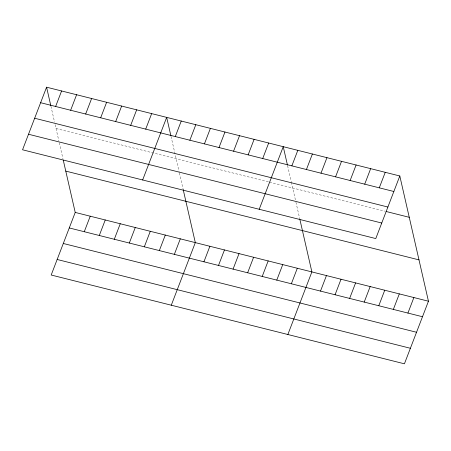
<?xml version="1.0" encoding="UTF-8"?>
<svg xmlns="http://www.w3.org/2000/svg" width="451" height="451" viewBox="0 0 451 451"><rect width="100%" height="100%" fill="white"/><g stroke="black" fill="none" stroke-linecap="round" stroke-linejoin="round"><path stroke-width="0.34" stroke-dasharray="2.25 1.69" d="M56.031 128.518L268.852 182.012M269.512 182.176L384.754 211.147M287.603 165.754L291.239 181.646M291.385 182.283L295.647 200.909M295.941 202.2L299.774 218.972M171.042 136.45L179.081 171.605M179.374 172.896L183.213 189.674M50.94 106.261L54.577 122.159M55.157 124.701L58.833 140.774M59.278 142.708L62.965 158.837"/><path stroke-width="0.68" d="M46.577 87.19L22.55 149.783L375.779 238.573L399.806 175.98L46.577 87.19L50.794 105.624M55.636 106.475L61.59 90.961M70.649 110.253L76.602 94.733M85.662 114.024L91.615 98.51M100.674 117.796L106.628 102.281M63.258 160.128L75.221 212.427L51.194 275.02L404.423 363.81L428.45 301.217L399.806 175.98M115.681 121.573L121.64 106.058M84.275 231.713L90.234 216.198M130.694 125.344L136.653 109.83M99.288 235.49L105.246 219.97M145.707 129.121L151.666 113.601M114.3 239.261L120.259 223.747M142.646 179.972L166.678 117.378L170.895 135.813M129.313 243.033L135.272 227.518M175.292 136.557L181.246 121.037M144.326 246.81L150.284 231.29M189.86 140.216L195.819 124.701M159.338 250.581L165.291 235.067M204.433 143.88L210.391 128.366M174.351 254.353L180.304 238.838M219.006 147.545L224.959 132.025M171.29 305.209L195.317 242.615L183.213 189.674M233.573 151.203L239.532 135.689M203.931 261.794L209.89 246.274M248.146 154.868L254.099 139.353M218.504 265.453L224.463 249.939M262.713 158.532L268.672 143.012M233.077 269.117L239.03 253.603M259.212 209.275L283.245 146.676L287.462 165.117M247.644 272.782L253.603 257.262M291.859 165.855L297.812 150.341M262.217 276.44L268.17 260.926M306.426 169.52L312.385 154.005M276.784 280.105L282.743 264.59M320.999 173.178L326.952 157.664M291.357 283.769L297.316 268.249M335.572 176.843L341.525 161.328M287.856 334.512L311.883 271.914L299.926 219.62M350.139 180.507L356.098 164.993M320.498 291.092L326.456 275.578M364.712 184.171L370.666 168.651M335.07 294.757L341.024 279.237M379.28 187.83L385.239 172.316M349.638 298.415L355.597 282.901M364.211 302.08L370.17 286.565M378.784 305.744L384.737 290.23M393.351 309.403L399.31 293.889M407.924 313.067L413.877 297.553M40.624 102.704L393.853 191.495M34.659 118.241L387.888 207.032M386.079 211.48L409.26 217.309M28.514 134.246L381.743 223.036M65.767 171.098L418.996 259.889M75.221 212.427L428.45 301.217M69.262 227.941L422.497 316.732M63.298 243.478L416.532 332.269M57.159 259.483L410.387 348.273"/></g></svg>
